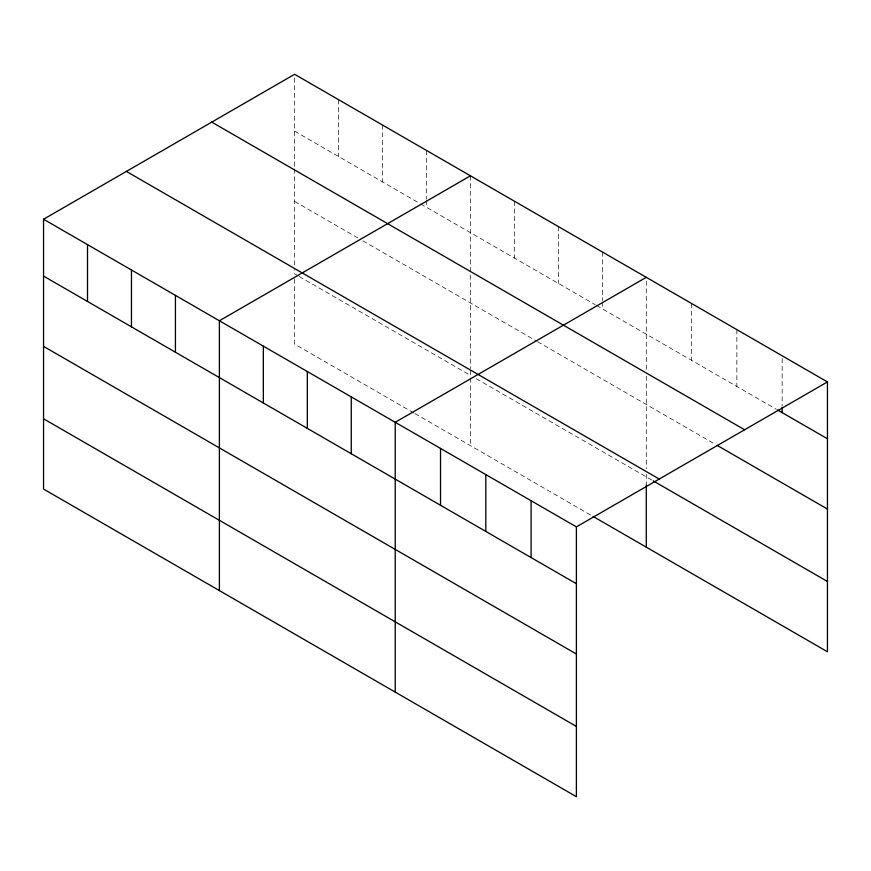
<?xml version="1.0" encoding="UTF-8"?>
<svg xmlns="http://www.w3.org/2000/svg" width="871" height="871" viewBox="0 0 871 871"><rect width="100%" height="100%" fill="white"/><g stroke="black" fill="none" stroke-linecap="round" stroke-linejoin="round"><path stroke-width="0.65" stroke-dasharray="4.36 3.27" d="M294.605 166.285L294.605 74.296M646.282 369.326L646.282 277.337M294.605 131.14L419.539 203.281M420.704 203.945L595.383 304.796M596.537 305.46L776.355 409.283M294.605 201.43L358.231 238.164M362.859 240.832L536.384 341.018M537.538 341.682L714.797 444.025M298.078 275.846L294.605 273.842L294.605 268.475M299.232 276.51L470.449 375.357L470.449 369.99M476.23 378.7L652.085 480.226M413.758 412.919L294.605 344.121L294.605 276.543M414.912 413.583L591.91 515.774M782.158 358.493L782.158 405.864M736.866 329.63L736.866 386.484M691.574 303.489L691.574 360.333M646.282 376.087L646.282 468.838M646.282 474.194L646.282 484.984M602.318 251.959L602.318 300.68M602.318 302.041L602.318 308.802M558.365 226.58L558.365 283.423M514.402 201.201L514.402 258.045M470.449 175.822L470.449 368.651M470.449 378.058L470.449 445.636M426.485 150.433L426.485 199.165M426.485 200.515L426.485 207.287M382.521 125.054L382.521 181.908M338.569 99.675L338.569 156.519M294.605 168.985L294.605 267.136"/><path stroke-width="1.31" d="M43.55 219.242L576.395 526.879L576.395 796.704L43.55 489.067L43.55 219.242L294.605 74.296L827.45 381.934L827.45 651.758L593.064 516.438M470.449 175.822L219.394 320.768L219.394 590.582M646.282 277.337L395.227 422.283L395.227 692.107M576.395 526.879L827.45 381.934M777.509 409.947L827.45 438.777M211.762 122.125L744.607 429.762M717.127 445.364L827.45 509.067M126.393 171.413L659.238 479.05M653.25 480.901L827.45 581.48M43.55 276.085L576.395 583.722M43.55 346.375L576.395 654.012M43.55 418.788L576.395 726.425M782.158 407.214L782.158 412.625M646.282 484.984L646.282 547.162M531.103 500.727L531.103 557.571M485.811 474.575L485.811 531.43M440.519 448.434L440.519 505.278M351.263 396.904L351.263 453.747M307.311 371.525L307.311 428.369M263.347 346.146L263.347 402.99M175.43 295.378L175.43 352.232M131.467 269.999L131.467 326.854M87.514 244.62L87.514 301.464"/></g></svg>
